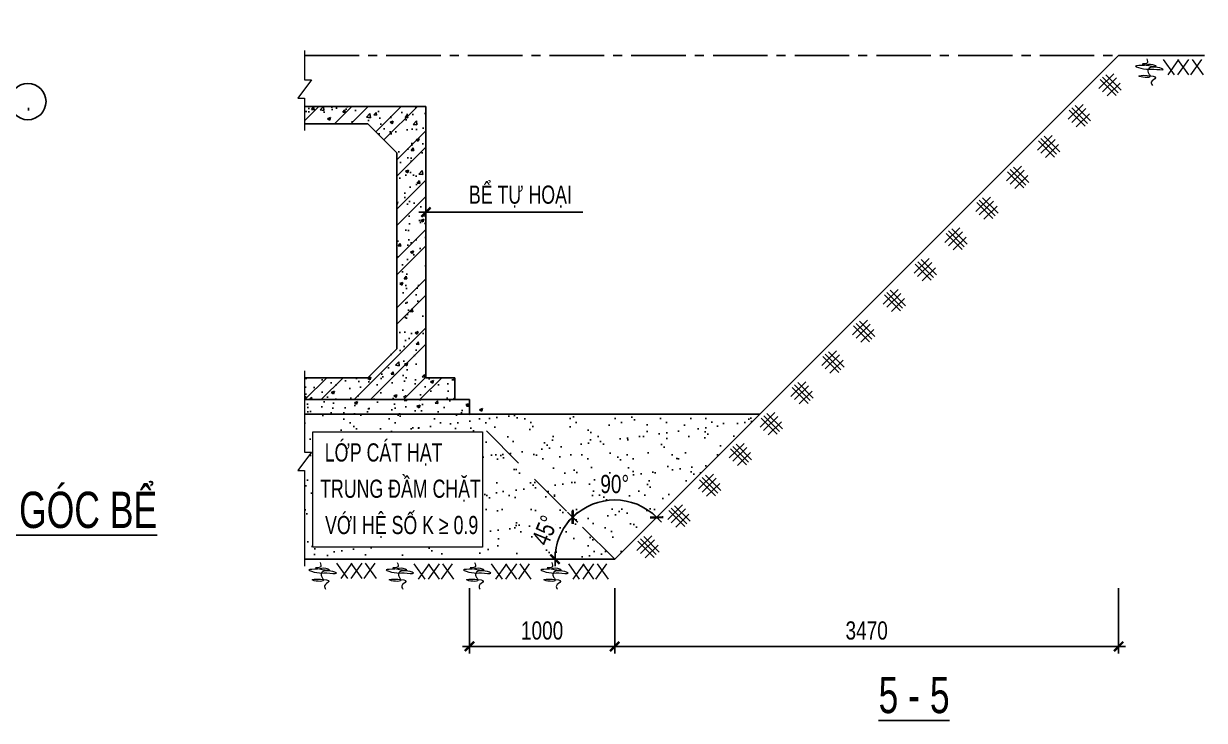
# Model space of a CAD drawing. Extents: x 1229855 to 1302267, y 1135177 to 1201195.
# Drawn here: x 1287075 to 1295206, y 1151375 to 1156175 of the extents above; entities that cross this region are included whole.
import ezdxf
from ezdxf.enums import TextEntityAlignment as Align

# ---------------------------------------------------------------- set-up
doc = ezdxf.new("R2010")
doc.units = 0
doc.header["$LTSCALE"] = 25
doc.header["$MEASUREMENT"] = 0
doc.header["$PDMODE"] = 98
doc.linetypes.add('CENTER2', pattern=[1.125, 0.75, -0.125, 0.125, -0.125])
doc.linetypes.add('HIDDEN', pattern=[0.375, 0.25, -0.125])
doc.layers.get('DEFPOINTS').update_dxf_attribs({"linetype": 'CONTINUOUS'})
for name, color, linetype in [('02.CDC.DIM', 1, 'CONTINUOUS'), ('CDC.01.AXIS', 160, 'CENTER2'), ('CDC.02.DIM', 1, 'CONTINUOUS'), ('CDC.03.BORDER', 3, 'CONTINUOUS'), ('CDC.04.HIDDEN', 8, 'HIDDEN'), ('CDC.06.TEXT', 2, 'CONTINUOUS'), ('CDC.10.HATCH', 251, 'CONTINUOUS'), ('CDC.11.NOTE', 8, 'CONTINUOUS'), ('CDC.14.STEELNUM', 3, 'CONTINUOUS')]:
    doc.layers.add(name, color=color, linetype=linetype)
doc.layers.add('KCS_CHI', color=1, linetype='CONTINUOUS', lineweight=15)
doc.styles.add('1', font='arial.ttf', dxfattribs={"width": 0.75})
doc.styles.add('KCS_SMTEXT', font='arial.ttf', dxfattribs={"width": 0.7})
doc.dimstyles.new('DX2', dxfattribs={"dimscale": 0.5, "dimtxt": 250, "dimasz": 0.8, "dimexe": 0, "dimexo": 0, "dimgap": 90, "dimtad": 1, "dimdec": 0, "dimzin": 13, "dimdsep": 46, "dimtxsty": '1', "dimblk1": 'CHEO', "dimblk2": 'CHEO', "dimsah": 1, "dimcen": 0, "dimclrd": 256, "dimclre": 256, "dimclrt": 2, "dimadec": 0, "dimazin": 0, "dimtfac": 1, "dimtdec": 0, "dimtix": 1, "dimtmove": 2, "dimatfit": 3, "dimldrblk": 'CHEO', "dimfxl": 1, "dimtolj": 1, "dimtzin": 13, "dimarcsym": 0})
pattern_1 = [(37.5, (20832.02, 6851.75), (-6.299336, 192.682377), [0, -152, 0, -170, 0, -162.5]), (7.5, (20832.02, 6851.75), (176.97767, 282.214607), [0, -82, 0, -137, 0, -52.5]), (327.5, (20709.02, 6851.75), (311.414186, 0.565905), [0, -50, 0, -180, 0, -235]), (317.5, (20709.02, 6851.75), (300.61266, 87.767556), [0, -25, 0, -118, 0, -135])]

# ---------------------------------------------------------------- blocks, each defined once
blk = doc.blocks.new('CHEO')
at = {"layer": '02.CDC.DIM'}
for points in [[(-121, 0), (121, 0)], [(0, 121), (0, -121)]]:
    blk.add_lwpolyline(points, dxfattribs=at)
at = {"layer": '02.CDC.DIM', "color": 2, "const_width": 40}
blk.add_lwpolyline([(80, 80), (-80, -81)], dxfattribs=at)
blk = doc.blocks.new('*D134')
at = {"layer": 'CDC.02.DIM', "lineweight": -2, "ltscale": 3, "transparency": 16777216}
for p, q in [((1290145.4, 1152284.9), (1290145.4, 1151884.9)), ((1291145.4, 1152284.9), (1291145.4, 1151884.9)), ((1290145.8, 1151884.9), (1291145, 1151884.9))]:
    blk.add_line(p, q, dxfattribs=at)
at = {"layer": 'DEFPOINTS', "color": 0, "ltscale": 3, "transparency": 16777216}
for p in [(1290145.4, 1152284.9), (1291145.4, 1152284.9), (1291145.4, 1151884.9)]:
    blk.add_point(p, dxfattribs=at)
at = {"layer": 'CDC.02.DIM', "lineweight": -2, "ltscale": 3, "transparency": 16777216, "xscale": 0.4, "yscale": 0.4, "zscale": 0.4, "rotation": 180}
blk.add_blockref('CHEO', (1290145.4, 1151884.9), dxfattribs=at)
at = {"layer": 'CDC.02.DIM', "lineweight": -2, "ltscale": 3, "transparency": 16777216, "xscale": 0.4, "yscale": 0.4, "zscale": 0.4}
blk.add_blockref('CHEO', (1291145.4, 1151884.9), dxfattribs=at)
at = {"layer": 'CDC.02.DIM', "color": 2, "ltscale": 3, "transparency": 16777216, "insert": (1290645.4, 1151993.7), "char_height": 125, "attachment_point": 5, "style": '1'}
blk.add_mtext('\\A1;1000', dxfattribs=at)
blk = doc.blocks.new('*D135')
at = {"layer": 'CDC.02.DIM', "lineweight": -2, "ltscale": 3, "transparency": 16777216}
for p, q in [((1291145.4, 1152284.9), (1291145.4, 1151884.9)), ((1294615.4, 1152284.9), (1294615.4, 1151884.9)), ((1291145.8, 1151884.9), (1294615, 1151884.9))]:
    blk.add_line(p, q, dxfattribs=at)
at = {"layer": 'DEFPOINTS', "color": 0, "ltscale": 3, "transparency": 16777216}
for p in [(1291145.4, 1152284.9), (1294615.4, 1152284.9), (1294615.4, 1151884.9)]:
    blk.add_point(p, dxfattribs=at)
at = {"layer": 'CDC.02.DIM', "lineweight": -2, "ltscale": 3, "transparency": 16777216, "xscale": 0.4, "yscale": 0.4, "zscale": 0.4, "rotation": 180}
blk.add_blockref('CHEO', (1291145.4, 1151884.9), dxfattribs=at)
at = {"layer": 'CDC.02.DIM', "lineweight": -2, "ltscale": 3, "transparency": 16777216, "xscale": 0.4, "yscale": 0.4, "zscale": 0.4}
blk.add_blockref('CHEO', (1294615.4, 1151884.9), dxfattribs=at)
at = {"layer": 'CDC.02.DIM', "color": 2, "ltscale": 3, "transparency": 16777216, "insert": (1292880.4, 1151993.7), "char_height": 125, "attachment_point": 5, "style": '1'}
blk.add_mtext('\\A1;3470', dxfattribs=at)
blk = doc.blocks.new('*D139')
at = {"layer": 'CDC.02.DIM', "lineweight": -2, "ltscale": 3, "transparency": 16777216}
blk.add_arc((1291145.4, 1152484.9), 411, 135.05577, 179.94423, dxfattribs=at)
at = {"layer": 'DEFPOINTS', "color": 0, "ltscale": 3, "transparency": 16777216}
for p in [(1290145.4, 1153484.9), (1290789.5, 1152690.4), (1289009.9, 1152484.9), (1291145.4, 1152484.9), (1291145.4, 1152484.9)]:
    blk.add_point(p, dxfattribs=at)
at = {"layer": 'CDC.02.DIM', "lineweight": -2, "ltscale": 3, "transparency": 16777216, "xscale": 0.4, "yscale": 0.4, "zscale": 0.4}
for p, rotation in [((1290854.8, 1152775.5), 45.02788380568011), ((1290734.5, 1152484.9), 269.9721161943037)]:
    blk.add_blockref('CHEO', p, dxfattribs=dict(at, rotation=rotation))
at = {"layer": 'CDC.02.DIM', "color": 2, "ltscale": 3, "transparency": 16777216, "insert": (1290665.4, 1152683.7), "char_height": 125, "attachment_point": 5, "rotation": 67.5, "style": '1'}
blk.add_mtext('\\A1;45°', dxfattribs=at)
blk = doc.blocks.new('*D184')
at = {"layer": 'CDC.02.DIM', "lineweight": -2, "ltscale": 3, "transparency": 16777216}
blk.add_arc((1291145.4, 1152484.9), 408.7, 45.05607, 134.94393, dxfattribs=at)
at = {"layer": 'DEFPOINTS', "color": 0, "ltscale": 3, "transparency": 16777216}
for p in [(1294835.4, 1156174.9), (1290145.4, 1153484.9), (1291251.2, 1152879.7), (1291145.4, 1152484.9), (1291145.4, 1152484.9)]:
    blk.add_point(p, dxfattribs=at)
at = {"layer": 'CDC.02.DIM', "lineweight": -2, "ltscale": 3, "transparency": 16777216, "xscale": 0.4, "yscale": 0.4, "zscale": 0.4}
for p, rotation in [((1290856.4, 1152773.9), 224.9719638565544), ((1291434.4, 1152773.9), 315.0280361434354)]:
    blk.add_blockref('CHEO', p, dxfattribs=dict(at, rotation=rotation))
at = {"layer": 'CDC.02.DIM', "color": 2, "ltscale": 3, "transparency": 16777216, "insert": (1291145.4, 1153002.4), "char_height": 125, "attachment_point": 5, "style": '1'}
blk.add_mtext('\\A1;90°', dxfattribs=at)

msp = doc.modelspace()

# ---------------------------------------------------------------- hatches: boundary and pattern name
at = {"layer": 'CDC.10.HATCH'}
h = msp.add_hatch(dxfattribs=at)
h.set_pattern_fill('BETONG', color=256, scale=30, style=0)
h.set_pattern_definition([(45, (1171300.83, 1184535.06), (-169.70563, 169.70563), []), (45, (1171413.33, 1184535.06), (-169.70563, 169.70563), []), (50, (1171300.83, 1184535.06), (215.17805, -18.82564), [22.5, -247.5]), (355, (1171300.83, 1184535.06), (-41.6254, 225.65764), [18, -198]), (100.4514, (1171318.76, 1184533.5), (173.5528, 206.83186), [19.12206, -210.34263]), (46.1842, (1171300.83, 1184595.06), (320.1723, -49.6557), [33.75, -371.25]), (96.6356, (1171327.5, 1184590.92), (280.3988, 292.2354), [28.6831, -315.5139]), (351.1842, (1171300.83, 1184595.06), (280.3986, 292.2356), [27, -297]), (21, (1171330.83, 1184580.06), (179.07212, -120.78567), [22.5, -247.5]), (326, (1171330.83, 1184580.06), (72.9946, 217.545), [18, -198]), (71.4514, (1171345.75, 1184570), (252.0668, 96.75915), [19.12206, -210.34263]), (37.5, (1171300.83, 1184535.06), (3.647957, 99.868156), [0, -195.6, 0, -201, 0, -198.75]), (7.5, (1171300.83, 1184535.06), (78.92086, 118.32351), [0, -114.6, 0, -191.1, 0, -75.75]), (327.5, (1171233.93, 1184535.06), (160.14673, -6.76646), [0, -75, 0, -234, 0, -310.5]), (317.5, (1171203.93, 1184535.06), (174.95585, 30.0315), [0, -97.5, 0, -155.4, 0, -220.5])])
h.paths.add_polyline_path([(1289009.89, 1155604.88), (1289009.89, 1155484.88), (1289445.43, 1155484.88), (1289645.43, 1155284.88), (1289645.43, 1153934.88), (1289445.43, 1153734.88), (1289009.89, 1153734.88), (1289009.89, 1153584.88), (1290045.43, 1153584.88), (1290045.43, 1153734.88), (1289845.43, 1153734.88), (1289845.43, 1155604.88)])
h = msp.add_hatch(dxfattribs=at)
h.set_pattern_fill('AR-CONC', color=256, scale=30, style=0)
h.set_pattern_definition([(50, (1178324.75, 1184635.06), (215.17805, -18.82564), [22.5, -247.5]), (355, (1178324.75, 1184635.06), (-41.6254, 225.65764), [18, -198]), (100.4514, (1178342.68, 1184633.5), (173.5528, 206.83186), [19.12206, -210.34263]), (46.1842, (1178324.75, 1184695.06), (320.1723, -49.6557), [33.75, -371.25]), (96.6356, (1178351.43, 1184690.92), (280.3988, 292.2354), [28.6831, -315.5139]), (351.1842, (1178324.75, 1184695.06), (280.3986, 292.2356), [27, -297]), (21, (1178354.75, 1184680.06), (179.07212, -120.78567), [22.5, -247.5]), (326, (1178354.75, 1184680.06), (72.9946, 217.545), [18, -198]), (71.4514, (1178369.67, 1184670), (252.0668, 96.75915), [19.12206, -210.34263]), (37.5, (1178324.75, 1184635.06), (3.647957, 99.868156), [0, -195.6, 0, -201, 0, -198.75]), (7.5, (1178324.75, 1184635.06), (78.92086, 118.32351), [0, -114.6, 0, -191.1, 0, -75.75]), (327.5, (1178257.85, 1184635.06), (160.14673, -6.76646), [0, -75, 0, -234, 0, -310.5]), (317.5, (1178227.85, 1184635.06), (174.95585, 30.0315), [0, -97.5, 0, -155.4, 0, -220.5])])
h.paths.add_polyline_path([(1290245.43, 1153584.88), (1289009.89, 1153584.88), (1289009.89, 1153484.88), (1290245.43, 1153484.88)])
at = {"layer": 'CDC.10.HATCH', "ltscale": 3}
h = msp.add_hatch(dxfattribs=at)
h.set_pattern_fill('AR-SAND', color=256, scale=100, style=0)
h.set_pattern_definition(pattern_1)
h.paths.add_polyline_path([(1290145.43, 1153484.88), (1289009.89, 1153484.88), (1289009.89, 1153222.97), (1289057.14, 1153222.97), (1288962.64, 1153096.97), (1289009.89, 1153096.97), (1289009.89, 1152484.88), (1291145.43, 1152484.88)])
h.paths.add_polyline_path([(1290234.79, 1152567.75), (1289067.03, 1152567.75), (1289067.03, 1153362.55), (1290234.79, 1153362.55)], flags=16)
h.paths.add_polyline_path([(1290736.76, 1152516.95), (1290836.47, 1152757.67), (1290598.48, 1152856.24), (1290498.78, 1152615.53)], flags=24)
h.paths.add_polyline_path([(1289070.96, 1152584.67), (1290252.13, 1152584.67), (1290252.13, 1152861.06), (1289070.96, 1152861.06)], flags=24)
h.paths.add_polyline_path([(1289070.98, 1152834.69), (1290269.95, 1152834.69), (1290269.95, 1153110.95), (1289070.98, 1153110.95)], flags=24)
h.paths.add_polyline_path([(1289102.49, 1153084.67), (1290005.82, 1153084.67), (1290005.82, 1153361.06), (1289102.49, 1153361.06)], flags=8)
h = msp.add_hatch(dxfattribs=at)
h.set_pattern_fill('AR-SAND', color=256, scale=100, style=0)
h.set_pattern_definition(pattern_1)
h.paths.add_polyline_path([(1292145.43, 1153484.88), (1290145.43, 1153484.88), (1291145.43, 1152484.88)])
h.paths.add_polyline_path([(1291016.78, 1152872.74), (1291277.33, 1152872.74), (1291277.33, 1153130.32), (1291016.78, 1153130.32)], flags=24)

# ---------------------------------------------------------------- linework, layer by layer
at = {"layer": 'CDC.01.AXIS', "ltscale": 20}
msp.add_line((1289009.89, 1155954.88), (1294835.43, 1155954.88), dxfattribs=at)
at = {"layer": 'CDC.03.BORDER'}
for p, q in [((1291145.43, 1152484.88), (1294615.43, 1155954.88)), ((1294615.43, 1155954.88), (1295206, 1155954.88)), ((1289009.89, 1155604.88), (1289845.43, 1155604.88)), ((1289845.43, 1155604.88), (1289845.43, 1153734.88)), ((1289009.89, 1155484.88), (1289445.43, 1155484.88)), ((1289645.43, 1155284.88), (1289445.43, 1155484.88)), ((1289645.43, 1155284.88), (1289645.43, 1153934.88)), ((1289445.43, 1153734.88), (1289645.43, 1153934.88)), ((1289009.89, 1153734.88), (1289445.43, 1153734.88)), ((1289845.43, 1153734.88), (1290045.43, 1153734.88)), ((1290045.43, 1153734.88), (1290045.43, 1153584.88)), ((1289009.89, 1153584.88), (1290145.43, 1153584.88)), ((1290145.43, 1153584.88), (1290145.43, 1153484.88)), ((1289009.89, 1153484.88), (1292145.43, 1153484.88)), ((1289009.89, 1152484.88), (1291145.43, 1152484.88))]:
    msp.add_line(p, q, dxfattribs=at)
at = {"layer": 'CDC.04.HIDDEN', "linetype": 'HIDDEN', "ltscale": 50}
msp.add_line((1291145.43, 1152484.88), (1290145.43, 1153484.88), dxfattribs=at)
at = {"layer": 'CDC.14.STEELNUM'}
msp.add_circle((1287104.37, 1155637.92), 125, dxfattribs=at)
at = {"layer": 'KCS_CHI'}
for p, q in [((1294923.16, 1155928.66), (1294998.5, 1155822.72)), ((1295028.78, 1155928.66), (1294953.44, 1155822.72)), ((1295097.27, 1155928.66), (1295021.93, 1155822.72)), ((1295021.93, 1155928.66), (1295097.27, 1155822.72)), ((1295186.31, 1155928.66), (1295110.97, 1155822.72)), ((1295121.24, 1155928.66), (1295196.58, 1155822.72)), ((1294582.69, 1155828.84), (1294480.13, 1155728.21)), ((1294582.69, 1155828.84), (1294480.13, 1155728.21)), ((1294582.69, 1155828.84), (1294480.13, 1155728.21)), ((1294582.69, 1155828.84), (1294480.13, 1155728.21)), ((1294487.75, 1155790.52), (1294598.08, 1155680.19)), ((1294487.75, 1155790.52), (1294598.08, 1155680.19)), ((1294487.75, 1155790.52), (1294598.08, 1155680.19)), ((1294487.75, 1155790.52), (1294598.08, 1155680.19)), ((1294601.7, 1155801.4), (1294504.34, 1155705.88)), ((1294601.7, 1155801.4), (1294504.34, 1155705.88)), ((1294601.7, 1155801.4), (1294504.34, 1155705.88)), ((1294601.7, 1155801.4), (1294504.34, 1155705.88)), ((1294504.68, 1155806.96), (1294612.78, 1155698.86)), ((1294504.68, 1155806.96), (1294612.78, 1155698.86)), ((1294504.68, 1155806.96), (1294612.78, 1155698.86)), ((1294504.68, 1155806.96), (1294612.78, 1155698.86)), ((1294527.51, 1155822.9), (1294633.86, 1155716.54)), ((1294527.51, 1155822.9), (1294633.86, 1155716.54)), ((1294527.51, 1155822.9), (1294633.86, 1155716.54)), ((1294527.51, 1155822.9), (1294633.86, 1155716.54)), ((1294626.73, 1155765.25), (1294536.24, 1155676.48)), ((1294626.73, 1155765.25), (1294536.24, 1155676.48)), ((1294626.73, 1155765.25), (1294536.24, 1155676.48)), ((1294626.73, 1155765.25), (1294536.24, 1155676.48)), ((1294370.56, 1155616.71), (1294268, 1155516.08)), ((1294370.56, 1155616.71), (1294268, 1155516.08)), ((1294370.56, 1155616.71), (1294268, 1155516.08)), ((1294370.56, 1155616.71), (1294268, 1155516.08)), ((1294275.61, 1155578.39), (1294385.95, 1155468.06)), ((1294275.61, 1155578.39), (1294385.95, 1155468.06)), ((1294275.61, 1155578.39), (1294385.95, 1155468.06)), ((1294275.61, 1155578.39), (1294385.95, 1155468.06)), ((1294389.56, 1155589.27), (1294292.21, 1155493.75)), ((1294389.56, 1155589.27), (1294292.21, 1155493.75)), ((1294389.56, 1155589.27), (1294292.21, 1155493.75)), ((1294389.56, 1155589.27), (1294292.21, 1155493.75)), ((1294292.55, 1155594.83), (1294400.65, 1155486.73)), ((1294292.55, 1155594.83), (1294400.65, 1155486.73)), ((1294292.55, 1155594.83), (1294400.65, 1155486.73)), ((1294292.55, 1155594.83), (1294400.65, 1155486.73)), ((1294315.37, 1155610.76), (1294421.73, 1155504.41)), ((1294315.37, 1155610.76), (1294421.73, 1155504.41)), ((1294315.37, 1155610.76), (1294421.73, 1155504.41)), ((1294315.37, 1155610.76), (1294421.73, 1155504.41)), ((1294414.6, 1155553.12), (1294324.11, 1155464.34)), ((1294414.6, 1155553.12), (1294324.11, 1155464.34)), ((1294414.6, 1155553.12), (1294324.11, 1155464.34)), ((1294414.6, 1155553.12), (1294324.11, 1155464.34)), ((1294158.43, 1155404.58), (1294055.86, 1155303.95)), ((1294158.43, 1155404.58), (1294055.86, 1155303.95)), ((1294158.43, 1155404.58), (1294055.86, 1155303.95)), ((1294158.43, 1155404.58), (1294055.86, 1155303.95)), ((1294103.24, 1155398.63), (1294209.6, 1155292.28)), ((1294103.24, 1155398.63), (1294209.6, 1155292.28)), ((1294103.24, 1155398.63), (1294209.6, 1155292.28)), ((1294103.24, 1155398.63), (1294209.6, 1155292.28)), ((1294063.48, 1155366.26), (1294173.82, 1155255.92)), ((1294063.48, 1155366.26), (1294173.82, 1155255.92)), ((1294063.48, 1155366.26), (1294173.82, 1155255.92)), ((1294063.48, 1155366.26), (1294173.82, 1155255.92)), ((1294177.43, 1155377.13), (1294080.08, 1155281.62)), ((1294177.43, 1155377.13), (1294080.08, 1155281.62)), ((1294177.43, 1155377.13), (1294080.08, 1155281.62)), ((1294177.43, 1155377.13), (1294080.08, 1155281.62)), ((1294080.41, 1155382.7), (1294188.52, 1155274.59)), ((1294080.41, 1155382.7), (1294188.52, 1155274.59)), ((1294080.41, 1155382.7), (1294188.52, 1155274.59)), ((1294080.41, 1155382.7), (1294188.52, 1155274.59)), ((1294202.46, 1155340.99), (1294111.98, 1155252.21)), ((1294202.46, 1155340.99), (1294111.98, 1155252.21)), ((1294202.46, 1155340.99), (1294111.98, 1155252.21)), ((1294202.46, 1155340.99), (1294111.98, 1155252.21)), ((1293946.3, 1155192.44), (1293843.73, 1155091.81)), ((1293946.3, 1155192.44), (1293843.73, 1155091.81)), ((1293946.3, 1155192.44), (1293843.73, 1155091.81)), ((1293946.3, 1155192.44), (1293843.73, 1155091.81)), ((1293851.35, 1155154.13), (1293961.68, 1155043.79)), ((1293851.35, 1155154.13), (1293961.68, 1155043.79)), ((1293851.35, 1155154.13), (1293961.68, 1155043.79)), ((1293851.35, 1155154.13), (1293961.68, 1155043.79)), ((1293965.3, 1155165), (1293867.95, 1155069.49)), ((1293965.3, 1155165), (1293867.95, 1155069.49)), ((1293965.3, 1155165), (1293867.95, 1155069.49)), ((1293965.3, 1155165), (1293867.95, 1155069.49)), ((1293868.28, 1155170.56), (1293976.38, 1155062.46)), ((1293868.28, 1155170.56), (1293976.38, 1155062.46)), ((1293868.28, 1155170.56), (1293976.38, 1155062.46)), ((1293868.28, 1155170.56), (1293976.38, 1155062.46)), ((1293891.11, 1155186.5), (1293997.46, 1155080.15)), ((1293891.11, 1155186.5), (1293997.46, 1155080.15)), ((1293891.11, 1155186.5), (1293997.46, 1155080.15)), ((1293891.11, 1155186.5), (1293997.46, 1155080.15)), ((1293990.33, 1155128.86), (1293899.85, 1155040.08)), ((1293990.33, 1155128.86), (1293899.85, 1155040.08)), ((1293990.33, 1155128.86), (1293899.85, 1155040.08)), ((1293990.33, 1155128.86), (1293899.85, 1155040.08)), ((1293734.16, 1154980.31), (1293631.6, 1154879.68)), ((1293734.16, 1154980.31), (1293631.6, 1154879.68)), ((1293734.16, 1154980.31), (1293631.6, 1154879.68)), ((1293734.16, 1154980.31), (1293631.6, 1154879.68)), ((1293639.22, 1154941.99), (1293749.55, 1154831.66)), ((1293639.22, 1154941.99), (1293749.55, 1154831.66)), ((1293639.22, 1154941.99), (1293749.55, 1154831.66)), ((1293639.22, 1154941.99), (1293749.55, 1154831.66)), ((1293753.17, 1154952.87), (1293655.82, 1154857.36)), ((1293753.17, 1154952.87), (1293655.82, 1154857.36)), ((1293753.17, 1154952.87), (1293655.82, 1154857.36)), ((1293753.17, 1154952.87), (1293655.82, 1154857.36)), ((1293656.15, 1154958.43), (1293764.25, 1154850.33)), ((1293656.15, 1154958.43), (1293764.25, 1154850.33)), ((1293656.15, 1154958.43), (1293764.25, 1154850.33)), ((1293656.15, 1154958.43), (1293764.25, 1154850.33)), ((1293678.98, 1154974.37), (1293785.33, 1154868.01)), ((1293678.98, 1154974.37), (1293785.33, 1154868.01)), ((1293678.98, 1154974.37), (1293785.33, 1154868.01)), ((1293678.98, 1154974.37), (1293785.33, 1154868.01)), ((1293778.2, 1154916.73), (1293687.71, 1154827.95)), ((1293778.2, 1154916.73), (1293687.71, 1154827.95)), ((1293778.2, 1154916.73), (1293687.71, 1154827.95)), ((1293778.2, 1154916.73), (1293687.71, 1154827.95)), ((1293522.03, 1154768.18), (1293419.47, 1154667.55)), ((1293522.03, 1154768.18), (1293419.47, 1154667.55)), ((1293522.03, 1154768.18), (1293419.47, 1154667.55)), ((1293522.03, 1154768.18), (1293419.47, 1154667.55)), ((1293541.04, 1154740.74), (1293443.68, 1154645.22)), ((1293541.04, 1154740.74), (1293443.68, 1154645.22)), ((1293541.04, 1154740.74), (1293443.68, 1154645.22)), ((1293541.04, 1154740.74), (1293443.68, 1154645.22)), ((1293444.02, 1154746.3), (1293552.12, 1154638.2)), ((1293444.02, 1154746.3), (1293552.12, 1154638.2)), ((1293444.02, 1154746.3), (1293552.12, 1154638.2)), ((1293444.02, 1154746.3), (1293552.12, 1154638.2)), ((1293466.85, 1154762.24), (1293573.2, 1154655.88)), ((1293466.85, 1154762.24), (1293573.2, 1154655.88)), ((1293466.85, 1154762.24), (1293573.2, 1154655.88)), ((1293466.85, 1154762.24), (1293573.2, 1154655.88)), ((1293427.09, 1154729.86), (1293537.42, 1154619.53)), ((1293427.09, 1154729.86), (1293537.42, 1154619.53)), ((1293427.09, 1154729.86), (1293537.42, 1154619.53)), ((1293427.09, 1154729.86), (1293537.42, 1154619.53)), ((1293566.07, 1154704.59), (1293475.58, 1154615.82)), ((1293566.07, 1154704.59), (1293475.58, 1154615.82)), ((1293566.07, 1154704.59), (1293475.58, 1154615.82)), ((1293566.07, 1154704.59), (1293475.58, 1154615.82)), ((1293309.9, 1154556.05), (1293207.33, 1154455.42)), ((1293309.9, 1154556.05), (1293207.33, 1154455.42)), ((1293309.9, 1154556.05), (1293207.33, 1154455.42)), ((1293309.9, 1154556.05), (1293207.33, 1154455.42)), ((1293214.95, 1154517.73), (1293325.29, 1154407.4)), ((1293214.95, 1154517.73), (1293325.29, 1154407.4)), ((1293214.95, 1154517.73), (1293325.29, 1154407.4)), ((1293214.95, 1154517.73), (1293325.29, 1154407.4)), ((1293328.9, 1154528.61), (1293231.55, 1154433.09)), ((1293328.9, 1154528.61), (1293231.55, 1154433.09)), ((1293328.9, 1154528.61), (1293231.55, 1154433.09)), ((1293328.9, 1154528.61), (1293231.55, 1154433.09)), ((1293231.89, 1154534.17), (1293339.99, 1154426.07)), ((1293231.89, 1154534.17), (1293339.99, 1154426.07)), ((1293231.89, 1154534.17), (1293339.99, 1154426.07)), ((1293231.89, 1154534.17), (1293339.99, 1154426.07)), ((1293254.71, 1154550.1), (1293361.07, 1154443.75)), ((1293254.71, 1154550.1), (1293361.07, 1154443.75)), ((1293254.71, 1154550.1), (1293361.07, 1154443.75)), ((1293254.71, 1154550.1), (1293361.07, 1154443.75)), ((1293353.94, 1154492.46), (1293263.45, 1154403.68)), ((1293353.94, 1154492.46), (1293263.45, 1154403.68)), ((1293353.94, 1154492.46), (1293263.45, 1154403.68)), ((1293353.94, 1154492.46), (1293263.45, 1154403.68)), ((1293097.77, 1154343.91), (1292995.2, 1154243.29)), ((1293097.77, 1154343.91), (1292995.2, 1154243.29)), ((1293097.77, 1154343.91), (1292995.2, 1154243.29)), ((1293097.77, 1154343.91), (1292995.2, 1154243.29)), ((1293042.58, 1154337.97), (1293148.94, 1154231.62)), ((1293042.58, 1154337.97), (1293148.94, 1154231.62)), ((1293042.58, 1154337.97), (1293148.94, 1154231.62)), ((1293042.58, 1154337.97), (1293148.94, 1154231.62)), ((1293002.82, 1154305.6), (1293113.16, 1154195.26)), ((1293002.82, 1154305.6), (1293113.16, 1154195.26)), ((1293002.82, 1154305.6), (1293113.16, 1154195.26)), ((1293002.82, 1154305.6), (1293113.16, 1154195.26)), ((1293116.77, 1154316.47), (1293019.42, 1154220.96)), ((1293116.77, 1154316.47), (1293019.42, 1154220.96)), ((1293116.77, 1154316.47), (1293019.42, 1154220.96)), ((1293116.77, 1154316.47), (1293019.42, 1154220.96)), ((1293019.75, 1154322.04), (1293127.86, 1154213.93)), ((1293019.75, 1154322.04), (1293127.86, 1154213.93)), ((1293019.75, 1154322.04), (1293127.86, 1154213.93)), ((1293019.75, 1154322.04), (1293127.86, 1154213.93)), ((1293141.8, 1154280.33), (1293051.32, 1154191.55)), ((1293141.8, 1154280.33), (1293051.32, 1154191.55)), ((1293141.8, 1154280.33), (1293051.32, 1154191.55)), ((1293141.8, 1154280.33), (1293051.32, 1154191.55)), ((1292885.64, 1154131.78), (1292783.07, 1154031.15)), ((1292885.64, 1154131.78), (1292783.07, 1154031.15)), ((1292885.64, 1154131.78), (1292783.07, 1154031.15)), ((1292885.64, 1154131.78), (1292783.07, 1154031.15)), ((1292790.69, 1154093.47), (1292901.02, 1153983.13)), ((1292790.69, 1154093.47), (1292901.02, 1153983.13)), ((1292790.69, 1154093.47), (1292901.02, 1153983.13)), ((1292790.69, 1154093.47), (1292901.02, 1153983.13)), ((1292904.64, 1154104.34), (1292807.29, 1154008.83)), ((1292904.64, 1154104.34), (1292807.29, 1154008.83)), ((1292904.64, 1154104.34), (1292807.29, 1154008.83)), ((1292904.64, 1154104.34), (1292807.29, 1154008.83)), ((1292807.62, 1154109.9), (1292915.72, 1154001.8)), ((1292807.62, 1154109.9), (1292915.72, 1154001.8)), ((1292807.62, 1154109.9), (1292915.72, 1154001.8)), ((1292807.62, 1154109.9), (1292915.72, 1154001.8)), ((1292830.45, 1154125.84), (1292936.8, 1154019.48)), ((1292830.45, 1154125.84), (1292936.8, 1154019.48)), ((1292830.45, 1154125.84), (1292936.8, 1154019.48)), ((1292830.45, 1154125.84), (1292936.8, 1154019.48)), ((1292929.67, 1154068.2), (1292839.19, 1153979.42)), ((1292929.67, 1154068.2), (1292839.19, 1153979.42)), ((1292929.67, 1154068.2), (1292839.19, 1153979.42)), ((1292929.67, 1154068.2), (1292839.19, 1153979.42)), ((1292673.5, 1153919.65), (1292570.94, 1153819.02)), ((1292673.5, 1153919.65), (1292570.94, 1153819.02)), ((1292673.5, 1153919.65), (1292570.94, 1153819.02)), ((1292673.5, 1153919.65), (1292570.94, 1153819.02)), ((1292578.56, 1153881.33), (1292688.89, 1153771)), ((1292578.56, 1153881.33), (1292688.89, 1153771)), ((1292578.56, 1153881.33), (1292688.89, 1153771)), ((1292578.56, 1153881.33), (1292688.89, 1153771)), ((1292692.51, 1153892.21), (1292595.16, 1153796.7)), ((1292692.51, 1153892.21), (1292595.16, 1153796.7)), ((1292692.51, 1153892.21), (1292595.16, 1153796.7)), ((1292692.51, 1153892.21), (1292595.16, 1153796.7)), ((1292595.49, 1153897.77), (1292703.59, 1153789.67)), ((1292595.49, 1153897.77), (1292703.59, 1153789.67)), ((1292595.49, 1153897.77), (1292703.59, 1153789.67)), ((1292595.49, 1153897.77), (1292703.59, 1153789.67)), ((1292618.32, 1153913.71), (1292724.67, 1153807.35)), ((1292618.32, 1153913.71), (1292724.67, 1153807.35)), ((1292618.32, 1153913.71), (1292724.67, 1153807.35)), ((1292618.32, 1153913.71), (1292724.67, 1153807.35)), ((1292717.54, 1153856.07), (1292627.05, 1153767.29)), ((1292717.54, 1153856.07), (1292627.05, 1153767.29)), ((1292717.54, 1153856.07), (1292627.05, 1153767.29)), ((1292717.54, 1153856.07), (1292627.05, 1153767.29)), ((1292461.37, 1153707.52), (1292358.81, 1153606.89)), ((1292461.37, 1153707.52), (1292358.81, 1153606.89)), ((1292461.37, 1153707.52), (1292358.81, 1153606.89)), ((1292461.37, 1153707.52), (1292358.81, 1153606.89)), ((1292480.38, 1153680.08), (1292383.02, 1153584.56)), ((1292480.38, 1153680.08), (1292383.02, 1153584.56)), ((1292480.38, 1153680.08), (1292383.02, 1153584.56)), ((1292480.38, 1153680.08), (1292383.02, 1153584.56)), ((1292383.36, 1153685.64), (1292491.46, 1153577.54)), ((1292383.36, 1153685.64), (1292491.46, 1153577.54)), ((1292383.36, 1153685.64), (1292491.46, 1153577.54)), ((1292383.36, 1153685.64), (1292491.46, 1153577.54)), ((1292406.19, 1153701.58), (1292512.54, 1153595.22)), ((1292406.19, 1153701.58), (1292512.54, 1153595.22)), ((1292406.19, 1153701.58), (1292512.54, 1153595.22)), ((1292406.19, 1153701.58), (1292512.54, 1153595.22)), ((1292366.43, 1153669.2), (1292476.76, 1153558.87)), ((1292366.43, 1153669.2), (1292476.76, 1153558.87)), ((1292366.43, 1153669.2), (1292476.76, 1153558.87)), ((1292366.43, 1153669.2), (1292476.76, 1153558.87)), ((1292505.41, 1153643.93), (1292414.92, 1153555.16)), ((1292505.41, 1153643.93), (1292414.92, 1153555.16)), ((1292505.41, 1153643.93), (1292414.92, 1153555.16)), ((1292505.41, 1153643.93), (1292414.92, 1153555.16)), ((1292249.24, 1153495.39), (1292146.67, 1153394.76)), ((1292249.24, 1153495.39), (1292146.67, 1153394.76)), ((1292249.24, 1153495.39), (1292146.67, 1153394.76)), ((1292249.24, 1153495.39), (1292146.67, 1153394.76)), ((1292154.29, 1153457.07), (1292264.63, 1153346.74)), ((1292154.29, 1153457.07), (1292264.63, 1153346.74)), ((1292154.29, 1153457.07), (1292264.63, 1153346.74)), ((1292154.29, 1153457.07), (1292264.63, 1153346.74)), ((1292268.24, 1153467.95), (1292170.89, 1153372.43)), ((1292268.24, 1153467.95), (1292170.89, 1153372.43)), ((1292268.24, 1153467.95), (1292170.89, 1153372.43)), ((1292268.24, 1153467.95), (1292170.89, 1153372.43)), ((1292171.23, 1153473.51), (1292279.33, 1153365.41)), ((1292171.23, 1153473.51), (1292279.33, 1153365.41)), ((1292171.23, 1153473.51), (1292279.33, 1153365.41)), ((1292171.23, 1153473.51), (1292279.33, 1153365.41)), ((1292194.05, 1153489.44), (1292300.41, 1153383.09)), ((1292194.05, 1153489.44), (1292300.41, 1153383.09)), ((1292194.05, 1153489.44), (1292300.41, 1153383.09)), ((1292194.05, 1153489.44), (1292300.41, 1153383.09)), ((1292293.28, 1153431.8), (1292202.79, 1153343.02)), ((1292293.28, 1153431.8), (1292202.79, 1153343.02)), ((1292293.28, 1153431.8), (1292202.79, 1153343.02)), ((1292293.28, 1153431.8), (1292202.79, 1153343.02)), ((1292037.11, 1153283.25), (1291934.54, 1153182.63)), ((1292037.11, 1153283.25), (1291934.54, 1153182.63)), ((1292037.11, 1153283.25), (1291934.54, 1153182.63)), ((1292037.11, 1153283.25), (1291934.54, 1153182.63)), ((1291981.92, 1153277.31), (1292088.28, 1153170.96)), ((1291981.92, 1153277.31), (1292088.28, 1153170.96)), ((1291981.92, 1153277.31), (1292088.28, 1153170.96)), ((1291981.92, 1153277.31), (1292088.28, 1153170.96)), ((1291942.16, 1153244.94), (1292052.5, 1153134.6)), ((1291942.16, 1153244.94), (1292052.5, 1153134.6)), ((1291942.16, 1153244.94), (1292052.5, 1153134.6)), ((1291942.16, 1153244.94), (1292052.5, 1153134.6)), ((1292056.11, 1153255.81), (1291958.76, 1153160.3)), ((1292056.11, 1153255.81), (1291958.76, 1153160.3)), ((1292056.11, 1153255.81), (1291958.76, 1153160.3)), ((1292056.11, 1153255.81), (1291958.76, 1153160.3)), ((1291959.09, 1153261.38), (1292067.2, 1153153.27)), ((1291959.09, 1153261.38), (1292067.2, 1153153.27)), ((1291959.09, 1153261.38), (1292067.2, 1153153.27)), ((1291959.09, 1153261.38), (1292067.2, 1153153.27)), ((1292081.14, 1153219.67), (1291990.66, 1153130.89)), ((1292081.14, 1153219.67), (1291990.66, 1153130.89)), ((1292081.14, 1153219.67), (1291990.66, 1153130.89)), ((1292081.14, 1153219.67), (1291990.66, 1153130.89)), ((1291824.98, 1153071.12), (1291722.41, 1152970.49)), ((1291824.98, 1153071.12), (1291722.41, 1152970.49)), ((1291824.98, 1153071.12), (1291722.41, 1152970.49)), ((1291824.98, 1153071.12), (1291722.41, 1152970.49)), ((1291730.03, 1153032.81), (1291840.36, 1152922.47)), ((1291730.03, 1153032.81), (1291840.36, 1152922.47)), ((1291730.03, 1153032.81), (1291840.36, 1152922.47)), ((1291730.03, 1153032.81), (1291840.36, 1152922.47)), ((1291843.98, 1153043.68), (1291746.63, 1152948.17)), ((1291843.98, 1153043.68), (1291746.63, 1152948.17)), ((1291843.98, 1153043.68), (1291746.63, 1152948.17)), ((1291843.98, 1153043.68), (1291746.63, 1152948.17)), ((1291746.96, 1153049.24), (1291855.06, 1152941.14)), ((1291746.96, 1153049.24), (1291855.06, 1152941.14)), ((1291746.96, 1153049.24), (1291855.06, 1152941.14)), ((1291746.96, 1153049.24), (1291855.06, 1152941.14)), ((1291769.79, 1153065.18), (1291876.14, 1152958.82)), ((1291769.79, 1153065.18), (1291876.14, 1152958.82)), ((1291769.79, 1153065.18), (1291876.14, 1152958.82)), ((1291769.79, 1153065.18), (1291876.14, 1152958.82)), ((1291869.01, 1153007.54), (1291778.53, 1152918.76)), ((1291869.01, 1153007.54), (1291778.53, 1152918.76)), ((1291869.01, 1153007.54), (1291778.53, 1152918.76)), ((1291869.01, 1153007.54), (1291778.53, 1152918.76)), ((1291612.84, 1152858.99), (1291510.28, 1152758.36)), ((1291612.84, 1152858.99), (1291510.28, 1152758.36)), ((1291612.84, 1152858.99), (1291510.28, 1152758.36)), ((1291612.84, 1152858.99), (1291510.28, 1152758.36)), ((1291517.9, 1152820.67), (1291628.23, 1152710.34)), ((1291517.9, 1152820.67), (1291628.23, 1152710.34)), ((1291517.9, 1152820.67), (1291628.23, 1152710.34)), ((1291517.9, 1152820.67), (1291628.23, 1152710.34)), ((1291631.85, 1152831.55), (1291534.5, 1152736.04)), ((1291631.85, 1152831.55), (1291534.5, 1152736.04)), ((1291631.85, 1152831.55), (1291534.5, 1152736.04)), ((1291631.85, 1152831.55), (1291534.5, 1152736.04)), ((1291534.83, 1152837.11), (1291642.93, 1152729.01)), ((1291534.83, 1152837.11), (1291642.93, 1152729.01)), ((1291534.83, 1152837.11), (1291642.93, 1152729.01)), ((1291534.83, 1152837.11), (1291642.93, 1152729.01)), ((1291557.66, 1152853.05), (1291664.01, 1152746.69)), ((1291557.66, 1152853.05), (1291664.01, 1152746.69)), ((1291557.66, 1152853.05), (1291664.01, 1152746.69)), ((1291557.66, 1152853.05), (1291664.01, 1152746.69)), ((1291656.88, 1152795.41), (1291566.39, 1152706.63)), ((1291656.88, 1152795.41), (1291566.39, 1152706.63)), ((1291656.88, 1152795.41), (1291566.39, 1152706.63)), ((1291656.88, 1152795.41), (1291566.39, 1152706.63)), ((1291400.71, 1152646.86), (1291298.15, 1152546.23)), ((1291400.71, 1152646.86), (1291298.15, 1152546.23)), ((1291400.71, 1152646.86), (1291298.15, 1152546.23)), ((1291400.71, 1152646.86), (1291298.15, 1152546.23)), ((1291322.7, 1152624.98), (1291430.8, 1152516.88)), ((1291322.7, 1152624.98), (1291430.8, 1152516.88)), ((1291322.7, 1152624.98), (1291430.8, 1152516.88)), ((1291322.7, 1152624.98), (1291430.8, 1152516.88)), ((1291345.52, 1152640.92), (1291451.88, 1152534.56)), ((1291345.52, 1152640.92), (1291451.88, 1152534.56)), ((1291345.52, 1152640.92), (1291451.88, 1152534.56)), ((1291345.52, 1152640.92), (1291451.88, 1152534.56)), ((1291305.77, 1152608.54), (1291416.1, 1152498.21)), ((1291305.77, 1152608.54), (1291416.1, 1152498.21)), ((1291305.77, 1152608.54), (1291416.1, 1152498.21)), ((1291305.77, 1152608.54), (1291416.1, 1152498.21)), ((1291419.72, 1152619.42), (1291322.36, 1152523.9)), ((1291419.72, 1152619.42), (1291322.36, 1152523.9)), ((1291419.72, 1152619.42), (1291322.36, 1152523.9)), ((1291419.72, 1152619.42), (1291322.36, 1152523.9)), ((1291444.75, 1152583.27), (1291354.26, 1152494.5)), ((1291444.75, 1152583.27), (1291354.26, 1152494.5)), ((1291444.75, 1152583.27), (1291354.26, 1152494.5)), ((1291444.75, 1152583.27), (1291354.26, 1152494.5)), ((1289229.95, 1152458.66), (1289305.29, 1152352.72)), ((1289335.58, 1152458.66), (1289260.24, 1152352.72)), ((1289404.07, 1152458.66), (1289328.73, 1152352.72)), ((1289328.73, 1152458.66), (1289404.07, 1152352.72)), ((1289493.1, 1152458.66), (1289417.76, 1152352.72)), ((1289428.04, 1152458.66), (1289503.38, 1152352.72)), ((1289762.05, 1152454.5), (1289837.39, 1152348.56)), ((1289867.67, 1152454.5), (1289792.33, 1152348.56)), ((1289860.82, 1152454.5), (1289936.16, 1152348.56)), ((1289936.16, 1152454.5), (1289860.82, 1152348.56)), ((1290025.19, 1152454.5), (1289949.86, 1152348.56)), ((1289960.13, 1152454.5), (1290035.47, 1152348.56)), ((1290294.14, 1152454.5), (1290369.48, 1152348.56)), ((1290399.76, 1152454.5), (1290324.42, 1152348.56)), ((1290392.91, 1152454.5), (1290468.25, 1152348.56)), ((1290468.25, 1152454.5), (1290392.91, 1152348.56)), ((1290557.29, 1152454.5), (1290481.95, 1152348.56)), ((1290492.22, 1152454.5), (1290567.56, 1152348.56)), ((1290826.23, 1152454.5), (1290901.57, 1152348.56)), ((1290931.85, 1152454.5), (1290856.51, 1152348.56)), ((1290925, 1152454.5), (1291000.34, 1152348.56)), ((1291000.34, 1152454.5), (1290925, 1152348.56)), ((1291089.38, 1152454.5), (1291014.04, 1152348.56)), ((1291024.31, 1152454.5), (1291099.65, 1152348.56))]:
    msp.add_line(p, q, dxfattribs=at)
at = {"layer": 'KCS_CHI', "ltscale": 2}
for points in [[(1289009.89, 1155989.32), (1289009.89, 1155787.33), (1289056.76, 1155787.33), (1288963.01, 1155662.33), (1289009.89, 1155662.33), (1289009.89, 1155438)], [(1289009.89, 1153782.13), (1289009.89, 1153222.97), (1289057.14, 1153222.97), (1288962.64, 1153096.97), (1289009.89, 1153096.97), (1289009.89, 1152437.63)]]:
    msp.add_lwpolyline(points, dxfattribs=at)
msp.add_lwpolyline([(1289067.03, 1153362.55), (1290234.79, 1153362.55), (1290234.79, 1152567.75), (1289067.03, 1152567.75)], close=True, dxfattribs=at)
at = {"layer": 'KCS_CHI'}
for points in [[(1294809.45, 1155932.43), (1294811.84, 1155901.33), (1294778.28, 1155896.55), (1294874.17, 1155882.19), (1294850.2, 1155891.76), (1294792.67, 1155886.98), (1294732.74, 1155882.19), (1294787.87, 1155863.05), (1294857.39, 1155860.66), (1294922.11, 1155858.27), (1294823.83, 1155865.45), (1294816.64, 1155846.31), (1294823.83, 1155829.56), (1294833.42, 1155812.82), (1294754.31, 1155812.82), (1294869.38, 1155800.85), (1294840.61, 1155772.15), (1294847.8, 1155748.22)], [(1289116.24, 1152462.43), (1289118.64, 1152431.33), (1289085.08, 1152426.55), (1289180.97, 1152412.19), (1289157, 1152421.76), (1289099.46, 1152416.98), (1289039.54, 1152412.19), (1289094.67, 1152393.05), (1289164.19, 1152390.66), (1289228.91, 1152388.27), (1289130.63, 1152395.45), (1289123.44, 1152376.31), (1289130.63, 1152359.56), (1289140.22, 1152342.82), (1289061.11, 1152342.82), (1289176.17, 1152330.85), (1289147.41, 1152302.15), (1289154.6, 1152278.22)], [(1289648.34, 1152462.43), (1289650.73, 1152431.33), (1289617.17, 1152426.55), (1289713.06, 1152412.19), (1289689.09, 1152421.76), (1289631.56, 1152416.98), (1289571.63, 1152412.19), (1289626.76, 1152393.05), (1289696.28, 1152390.66), (1289761, 1152388.27), (1289662.72, 1152395.45), (1289655.53, 1152376.31), (1289662.72, 1152359.56), (1289672.31, 1152342.82), (1289593.2, 1152342.82), (1289708.26, 1152330.85), (1289679.5, 1152302.15), (1289686.69, 1152278.22)], [(1290180.43, 1152462.43), (1290182.82, 1152431.33), (1290149.26, 1152426.55), (1290245.15, 1152412.19), (1290221.18, 1152421.76), (1290163.65, 1152416.98), (1290103.72, 1152412.19), (1290158.85, 1152393.05), (1290228.37, 1152390.66), (1290293.09, 1152388.27), (1290194.81, 1152395.45), (1290187.62, 1152376.31), (1290194.81, 1152359.56), (1290204.4, 1152342.82), (1290125.29, 1152342.82), (1290240.36, 1152330.85), (1290211.59, 1152302.15), (1290218.78, 1152278.22)], [(1290712.52, 1152462.43), (1290714.92, 1152431.33), (1290681.36, 1152426.55), (1290777.24, 1152412.19), (1290753.27, 1152421.76), (1290695.74, 1152416.98), (1290635.81, 1152412.19), (1290690.94, 1152393.05), (1290760.46, 1152390.66), (1290825.18, 1152388.27), (1290726.9, 1152395.45), (1290719.71, 1152376.31), (1290726.9, 1152359.56), (1290736.49, 1152342.82), (1290657.39, 1152342.82), (1290772.45, 1152330.85), (1290743.68, 1152302.15), (1290750.87, 1152278.22)]]:
    msp.add_spline(points, degree=3, dxfattribs=at)

# ---------------------------------------------------------------- texts
at = {"layer": 'CDC.06.TEXT', "style": 'KCS_SMTEXT', "width": 0.7}
msp.add_text('BỂ TỰ HOẠI', height=125, dxfattribs=at).set_placement((1290141.67, 1154934.26))
at = {"layer": 'CDC.06.TEXT', "linetype": 'ByBlock', "style": 'KCS_SMTEXT', "width": 0.7}
for s, p in [('LỚP CÁT HẠT', (1289554.16, 1153220.95)), ('TRUNG ĐẦM CHẶT', (1289670.47, 1152970.95)), (' VỚI HỆ SỐ K ≥ 0.9', (1289661.54, 1152720.95))]:
    msp.add_text(s, height=125, dxfattribs=at).set_placement(p, align=Align.MIDDLE_CENTER)
at = {"layer": 'CDC.06.TEXT', "style": 'KCS_SMTEXT', "width": 0.7}
msp.add_text('%%UCHI TIẾT GIA CƯỜNG THÉP GÓC BỂ', height=250, dxfattribs=at).set_placement((1285857.02, 1152861.35), align=Align.MIDDLE)
msp.add_text('%%U5 - 5', height=250, dxfattribs=at).set_placement((1293207.1, 1151425.09), align=Align.CENTER)
at = {"layer": 'CDC.14.STEELNUM', "style": 'KCS_SMTEXT', "width": 0.7}
msp.add_text('.', height=125, dxfattribs=at).set_placement((1287109.23, 1155637.92), align=Align.MIDDLE)

# ---------------------------------------------------------------- dimensions: what is measured, and where the dimension line sits
at = {"layer": 'CDC.02.DIM', "ltscale": 3}
for base, line1, line2, picture, middle in [((1291251.21, 1152879.68), ((1291145.43, 1152484.88), (1294835.43, 1156174.88)), ((1291145.43, 1152484.88), (1290145.43, 1153484.88)), '*D184', (1291145.43, 1153002.43)), ((1290789.53, 1152690.36), ((1291145.43, 1152484.88), (1290145.43, 1153484.88)), ((1289009.89, 1152484.88), (1291145.43, 1152484.88)), '*D139', (1290665.45, 1152683.69))]:
    dim = msp.add_angular_dim_2l(base=base, line1=line1, line2=line2, dimstyle='DX2', dxfattribs=at)
    dim.commit()
    dim.dimension.update_dxf_attribs({"geometry": picture, "text_midpoint": middle})
for base, p1, p2, picture, middle in [((1291145.43, 1151884.87), (1290145.43, 1152284.87), (1291145.43, 1152284.87), '*D134', (1290645.43, 1151993.69)), ((1294615.43, 1151884.87), (1291145.43, 1152284.87), (1294615.43, 1152284.87), '*D135', (1292880.43, 1151993.73))]:
    dim = msp.add_linear_dim(base=base, p1=p1, p2=p2, dimstyle='DX2', dxfattribs=at)
    dim.commit()
    dim.dimension.update_dxf_attribs({"geometry": picture, "text_midpoint": middle})

# ---------------------------------------------------------------- leaders
at = {"layer": 'CDC.11.NOTE', "ltscale": 3}
msp.add_leader([(1289845.43, 1154876), (1290926, 1154876)], dimstyle='DX2', override={"dimgap": 90, "dimtad": 0}, dxfattribs=at)

doc.saveas('drawing.dxf')
